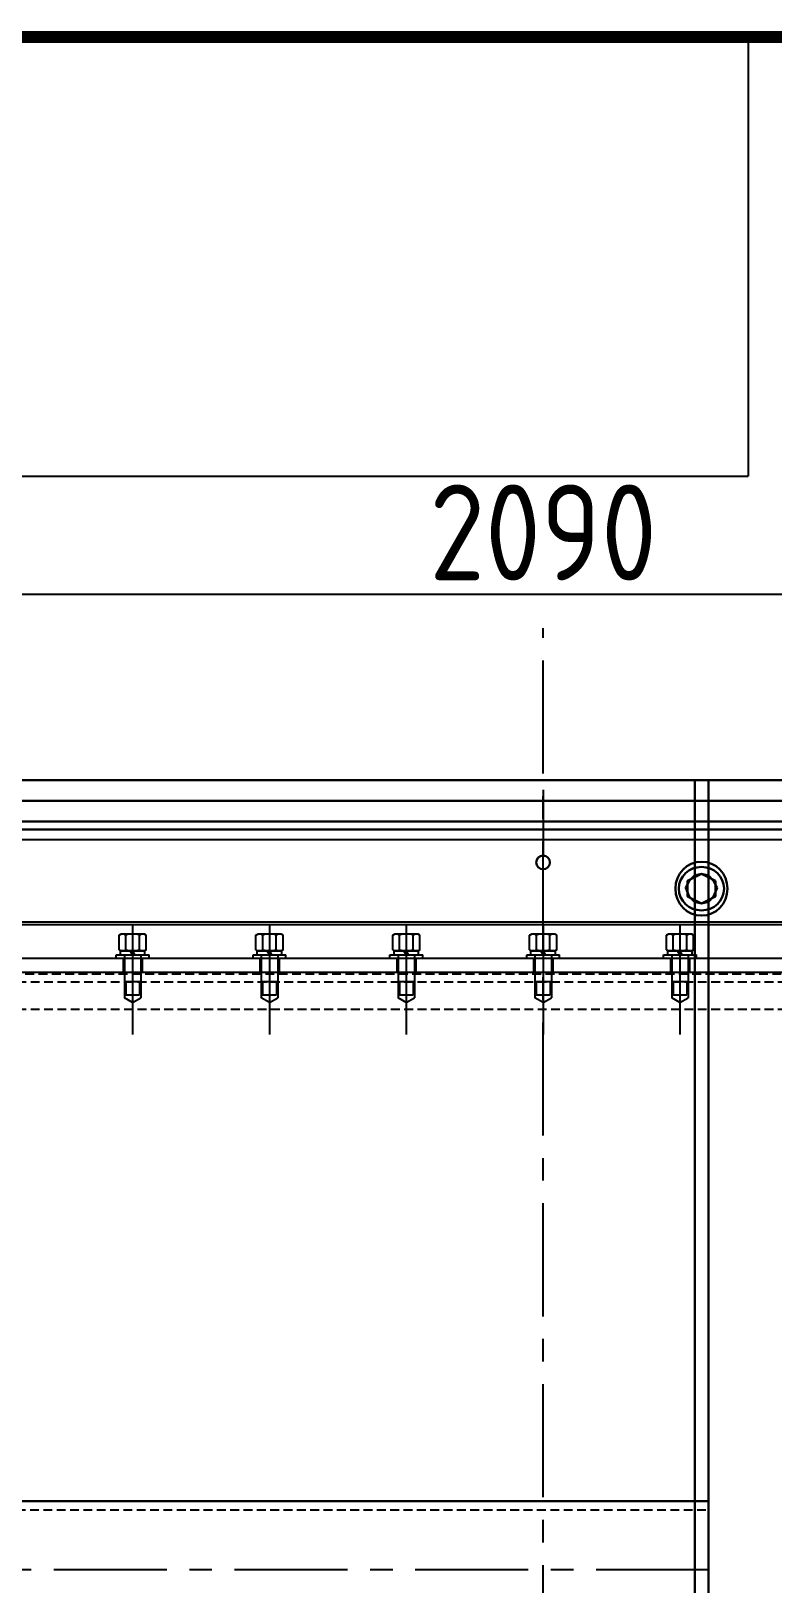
# Model space of a CAD drawing. Header units: millimetres. Extents: x 51831 to 122350, y -311274 to -161296.
# Drawn here: x 54119 to 54662, y -162672 to -161538 of the extents above; entities that cross this region are included whole.
import ezdxf

# ---------------------------------------------------------------- set-up
doc = ezdxf.new("R2010")
doc.units = ezdxf.units.MM
doc.header["$LTSCALE"] = 13
for name, pattern in [('CENTER', [50.8, 31.75, -6.35, 6.35, -6.35]), ('CENTER2', [1.125, 0.75, -0.125, 0.125, -0.125]), ('CENTERX2', [101.6, 63.5, -12.7, 12.7, -12.7]), ('DASHED', [0.75, 0.5, -0.25]), ('HIDDEN', [9.525, 6.35, -3.175])]:
    doc.linetypes.add(name, pattern=pattern)
for name, color, linetype in [('1', 4, 'Continuous'), ('2', 3, 'Continuous'), ('3中心线层', 1, 'CENTER'), ('4', 2, 'HIDDEN'), ('4虚线层', 6, 'DASHED'), ('粗实线', 4, 'Continuous')]:
    doc.layers.add(name, color=color, linetype=linetype)
doc.layers.add('标注、文本', color=3, linetype='Continuous', lineweight=25)
doc.styles.get("Standard").update_dxf_attribs({"font": 'gbenor.shx', "bigfont": 'gbcbig.shx'})
doc.dimstyles.new('1-15', dxfattribs={"dimscale": 20, "dimtxt": 3.5, "dimasz": 2, "dimexe": 1.5, "dimexo": 0.5, "dimgap": 0.5, "dimtad": 1, "dimtoh": 1, "dimdec": 1, "dimdsep": 46, "dimtxsty": 'Standard', "dimcen": 2.5, "dimclrd": 3, "dimclre": 3, "dimclrt": 3, "dimadec": 0, "dimazin": 2, "dimtfac": 1, "dimtdec": 1, "dimtmove": 0, "dimatfit": 2, "dimfxl": 1, "dimarcsym": 0})

# ---------------------------------------------------------------- blocks, each defined once
blk = doc.blocks.new('A$C3970166B')
at = {"layer": '标注、文本', "color": 4, "lineweight": 30}
for points in [[(20.32, 13.55), (18.63, 16.93), (16.09, 19.47), (12.7, 20.32), (9.31, 19.47), (6.77, 16.93), (5.08, 13.55), (6.77, 9.31), (9.31, 6.77), (12.7, 5.93), (16.09, 6.77), (18.63, 9.31)], [(19.47, 16.93), (12.7, 20.32), (5.93, 16.93), (5.93, 9.31), (12.7, 5.93), (19.47, 9.31)]]:
    blk.add_lwpolyline(points, close=True, dxfattribs=at)
for major_axis, ratio in [((0, 13.12), 0.967742), ((-11.01, 0), 0.961538)]:
    blk.add_ellipse((12.7, 13.12), major_axis=major_axis, ratio=ratio, start_param=0, end_param=6.283185, dxfattribs=at)
blk = doc.blocks.new('*D1083')
at = {"layer": 'Defpoints', "color": 0, "transparency": 16777216}
for p in [(55538.7, -161949), (53448.7, -162132.7), (55538.7, -162132.7)]:
    blk.add_point(p, dxfattribs=at)
at = {"layer": '标注、文本', "color": 3, "lineweight": -2, "transparency": 16777216}
for p, q in [((53448.7, -162122.7), (53448.7, -161919)), ((55538.7, -162122.7), (55538.7, -161919)), ((53488.7, -161949), (55498.7, -161949))]:
    blk.add_line(p, q, dxfattribs=at)
at = {"layer": '标注、文本', "color": 3, "transparency": 16777216}
for points in [[(53488.7, -161942.3), (53488.7, -161955.7), (53448.7, -161949)], [(55498.7, -161942.3), (55498.7, -161955.7), (55538.7, -161949)]]:
    blk.add_solid(points, dxfattribs=at)
at = {"layer": '标注、文本', "color": 3, "transparency": 16777216, "insert": (54493.7, -161904), "char_height": 70, "attachment_point": 5}
blk.add_mtext('2090', dxfattribs=at)

msp = doc.modelspace()

# ---------------------------------------------------------------- linework, layer by layer
at = {"layer": '1', "color": 1, "linetype": 'CENTERX2', "lineweight": -3, "ltscale": 0.1}
for p, q in [((54493.701, -164325.452), (54493.701, -161973.863)), ((53475.701, -162661.162), (54614.515, -162661.162))]:
    msp.add_line(p, q, dxfattribs=at)
at = {"layer": '1'}
for p, q in [((54183.776, -162198.001), (54185.105, -162197.234)), ((54183.776, -162208.666), (54183.776, -162198.001)), ((54202.296, -162197.234), (54185.105, -162197.234)), ((54188.738, -162208.666), (54188.738, -162198.001)), ((54198.663, -162208.666), (54198.663, -162198.001)), ((54203.626, -162198.001), (54202.296, -162197.234)), ((54203.626, -162208.666), (54203.626, -162198.001)), ((54283.776, -162198.001), (54285.105, -162197.234)), ((54283.776, -162208.666), (54283.776, -162198.001)), ((54302.296, -162197.234), (54285.105, -162197.234)), ((54288.738, -162208.666), (54288.738, -162198.001)), ((54298.663, -162208.666), (54298.663, -162198.001)), ((54303.626, -162198.001), (54302.296, -162197.234)), ((54303.626, -162208.666), (54303.626, -162198.001)), ((54383.776, -162198.001), (54385.105, -162197.234)), ((54383.776, -162208.666), (54383.776, -162198.001)), ((54402.296, -162197.234), (54385.105, -162197.234)), ((54388.738, -162208.666), (54388.738, -162198.001)), ((54398.663, -162208.666), (54398.663, -162198.001)), ((54403.626, -162198.001), (54402.296, -162197.234)), ((54403.626, -162208.666), (54403.626, -162198.001)), ((54483.776, -162198.001), (54485.105, -162197.234)), ((54483.776, -162208.666), (54483.776, -162198.001)), ((54502.296, -162197.234), (54485.105, -162197.234)), ((54488.738, -162208.666), (54488.738, -162198.001)), ((54498.663, -162208.666), (54498.663, -162198.001)), ((54503.626, -162198.001), (54502.296, -162197.234)), ((54503.626, -162208.666), (54503.626, -162198.001)), ((54583.776, -162198.001), (54585.105, -162197.234)), ((54583.776, -162208.666), (54583.776, -162198.001)), ((54602.296, -162197.234), (54585.105, -162197.234)), ((54588.738, -162208.666), (54588.738, -162198.001)), ((54598.663, -162208.666), (54598.663, -162198.001)), ((54603.626, -162198.001), (54602.296, -162197.234)), ((54603.626, -162208.666), (54603.626, -162198.001)), ((54181.701, -162214.934), (54181.701, -162212.434)), ((54181.701, -162212.434), (54205.701, -162212.434)), ((54181.701, -162214.934), (54205.701, -162214.934)), ((54183.776, -162208.666), (54185.105, -162209.434)), ((54184.701, -162212.434), (54184.701, -162209.434)), ((54184.701, -162209.434), (54202.701, -162209.434)), ((54184.701, -162212.434), (54202.701, -162212.434)), ((54202.296, -162209.434), (54185.105, -162209.434)), ((54187.701, -162212.652), (54187.701, -162238.152)), ((54193.701, -162212.434), (54192.001, -162209.434)), ((54195.401, -162212.434), (54193.701, -162209.434)), ((54199.701, -162212.652), (54199.701, -162238.152)), ((54203.626, -162208.666), (54202.296, -162209.434)), ((54202.701, -162212.434), (54202.701, -162209.434)), ((54205.701, -162214.934), (54205.701, -162212.434)), ((54281.701, -162214.934), (54281.701, -162212.434)), ((54281.701, -162212.434), (54305.701, -162212.434)), ((54281.701, -162214.934), (54305.701, -162214.934)), ((54283.776, -162208.666), (54285.105, -162209.434)), ((54284.701, -162212.434), (54284.701, -162209.434)), ((54284.701, -162209.434), (54302.701, -162209.434)), ((54284.701, -162212.434), (54302.701, -162212.434)), ((54302.296, -162209.434), (54285.105, -162209.434)), ((54287.701, -162212.652), (54287.701, -162238.152)), ((54293.701, -162212.434), (54292.001, -162209.434)), ((54295.401, -162212.434), (54293.701, -162209.434)), ((54299.701, -162212.652), (54299.701, -162238.152)), ((54303.626, -162208.666), (54302.296, -162209.434)), ((54302.701, -162212.434), (54302.701, -162209.434)), ((54305.701, -162214.934), (54305.701, -162212.434)), ((54381.701, -162214.934), (54381.701, -162212.434)), ((54381.701, -162212.434), (54405.701, -162212.434)), ((54381.701, -162214.934), (54405.701, -162214.934)), ((54383.776, -162208.666), (54385.105, -162209.434)), ((54384.701, -162212.434), (54384.701, -162209.434)), ((54384.701, -162209.434), (54402.701, -162209.434)), ((54384.701, -162212.434), (54402.701, -162212.434)), ((54402.296, -162209.434), (54385.105, -162209.434)), ((54387.701, -162212.652), (54387.701, -162238.152)), ((54393.701, -162212.434), (54392.001, -162209.434)), ((54395.401, -162212.434), (54393.701, -162209.434)), ((54399.701, -162212.652), (54399.701, -162238.152)), ((54403.626, -162208.666), (54402.296, -162209.434)), ((54402.701, -162212.434), (54402.701, -162209.434)), ((54405.701, -162214.934), (54405.701, -162212.434)), ((54481.701, -162214.934), (54481.701, -162212.434)), ((54481.701, -162212.434), (54505.701, -162212.434)), ((54481.701, -162214.934), (54505.701, -162214.934)), ((54483.776, -162208.666), (54485.105, -162209.434)), ((54484.701, -162212.434), (54484.701, -162209.434)), ((54484.701, -162209.434), (54502.701, -162209.434)), ((54484.701, -162212.434), (54502.701, -162212.434)), ((54502.296, -162209.434), (54485.105, -162209.434)), ((54487.701, -162212.652), (54487.701, -162238.152)), ((54493.701, -162212.434), (54492.001, -162209.434)), ((54495.401, -162212.434), (54493.701, -162209.434)), ((54499.701, -162212.652), (54499.701, -162238.152)), ((54503.626, -162208.666), (54502.296, -162209.434)), ((54502.701, -162212.434), (54502.701, -162209.434)), ((54505.701, -162214.934), (54505.701, -162212.434)), ((54581.701, -162214.934), (54581.701, -162212.434)), ((54581.701, -162212.434), (54605.701, -162212.434)), ((54581.701, -162214.934), (54605.701, -162214.934)), ((54583.776, -162208.666), (54585.105, -162209.434)), ((54584.701, -162212.434), (54584.701, -162209.434)), ((54584.701, -162209.434), (54602.701, -162209.434)), ((54584.701, -162212.434), (54602.701, -162212.434)), ((54602.296, -162209.434), (54585.105, -162209.434)), ((54587.701, -162212.652), (54587.701, -162238.152)), ((54593.701, -162212.434), (54592.001, -162209.434)), ((54595.401, -162212.434), (54593.701, -162209.434)), ((54599.701, -162212.652), (54599.701, -162238.152)), ((54603.626, -162208.666), (54602.296, -162209.434)), ((54602.701, -162212.434), (54602.701, -162209.434)), ((54605.701, -162214.934), (54605.701, -162212.434)), ((54199.701, -162232.152), (54187.701, -162232.152)), ((54187.701, -162238.152), (54187.701, -162243.687)), ((54199.701, -162238.152), (54199.701, -162243.687)), ((54299.701, -162232.152), (54287.701, -162232.152)), ((54287.701, -162238.152), (54287.701, -162243.687)), ((54299.701, -162238.152), (54299.701, -162243.687)), ((54399.701, -162232.152), (54387.701, -162232.152)), ((54387.701, -162238.152), (54387.701, -162243.687)), ((54399.701, -162238.152), (54399.701, -162243.687)), ((54499.701, -162232.152), (54487.701, -162232.152)), ((54487.701, -162238.152), (54487.701, -162243.687)), ((54499.701, -162238.152), (54499.701, -162243.687)), ((54599.701, -162232.152), (54587.701, -162232.152)), ((54587.701, -162238.152), (54587.701, -162243.687)), ((54599.701, -162238.152), (54599.701, -162243.687))]:
    msp.add_line(p, q, dxfattribs=at)
at = {"layer": '1', "const_width": 8.634}
msp.add_lwpolyline([(52472.729, -168350.488), (61945.049, -168350.488), (61945.049, -161542.258), (52472.729, -161542.258), (52472.729, -168350.488)], dxfattribs=at)
at = {"layer": '1'}
for centre, radius, start, end in [((54186.311, -162201.802), 4.569, 57.914436, 123.704561), ((54193.701, -162215.234), 18, 73.996597, 106.003403), ((54201.09, -162201.802), 4.569, 56.295439, 122.085564), ((54286.311, -162201.802), 4.569, 57.914436, 123.704561), ((54293.701, -162215.234), 18, 73.996597, 106.003403), ((54301.09, -162201.802), 4.569, 56.295439, 122.085564), ((54386.311, -162201.802), 4.569, 57.914436, 123.704561), ((54393.701, -162215.234), 18, 73.996597, 106.003403), ((54401.09, -162201.802), 4.569, 56.295439, 122.085564), ((54486.311, -162201.802), 4.569, 57.914436, 123.704561), ((54493.701, -162215.234), 18, 73.996597, 106.003403), ((54501.09, -162201.802), 4.569, 56.295439, 122.085564), ((54586.311, -162201.802), 4.569, 57.914436, 123.704561), ((54593.701, -162215.234), 18, 73.996597, 106.003403), ((54601.09, -162201.802), 4.569, 56.295439, 122.085564), ((54186.311, -162204.865), 4.569, 236.295439, 302.558752), ((54193.701, -162191.434), 18, 253.996597, 286.003403), ((54201.09, -162204.865), 4.569, 237.914436, 303.704561), ((54286.311, -162204.865), 4.569, 236.295439, 302.558752), ((54293.701, -162191.434), 18, 253.996597, 286.003403), ((54301.09, -162204.865), 4.569, 237.914436, 303.704561), ((54386.311, -162204.865), 4.569, 236.295439, 302.558752), ((54393.701, -162191.434), 18, 253.996597, 286.003403), ((54401.09, -162204.865), 4.569, 237.914436, 303.704561), ((54486.311, -162204.865), 4.569, 236.295439, 302.558752), ((54493.701, -162191.434), 18, 253.996597, 286.003403), ((54501.09, -162204.865), 4.569, 237.914436, 303.704561), ((54586.311, -162204.865), 4.569, 236.295439, 302.558752), ((54593.701, -162191.434), 18, 253.996597, 286.003403), ((54601.09, -162204.865), 4.569, 237.914436, 303.704561)]:
    msp.add_arc(centre, radius, start, end, dxfattribs=at)
at = {"layer": '2'}
for p, q in [((54643.469, -161542.258), (54643.469, -161862.936)), ((52472.729, -161862.936), (54643.469, -161862.936)), ((54188.601, -162232.152), (54188.601, -162241.687)), ((54198.801, -162232.152), (54198.801, -162241.687)), ((54288.601, -162232.152), (54288.601, -162241.687)), ((54298.801, -162232.152), (54298.801, -162241.687)), ((54388.601, -162232.152), (54388.601, -162241.687)), ((54398.801, -162232.152), (54398.801, -162241.687)), ((54488.601, -162232.152), (54488.601, -162241.687)), ((54498.801, -162232.152), (54498.801, -162241.687)), ((54588.601, -162232.152), (54588.601, -162241.687)), ((54598.801, -162232.152), (54598.801, -162241.687))]:
    msp.add_line(p, q, dxfattribs=at)
at = {"layer": '3中心线层', "linetype": 'CENTER2', "lineweight": -3, "ltscale": 10}
msp.add_line((54493.701, -162092.02), (54493.701, -162139.816), dxfattribs=at)
at = {"layer": '4'}
for p, q in [((54193.701, -162189.652), (54193.701, -162270.452)), ((54293.701, -162189.652), (54293.701, -162270.452)), ((54393.701, -162189.652), (54393.701, -162270.452)), ((54493.701, -162189.652), (54493.701, -162270.452)), ((54593.701, -162189.652), (54593.701, -162270.452))]:
    msp.add_line(p, q, dxfattribs=at)
at = {"layer": '4虚线层'}
for p, q in [((53549.701, -162226.152), (55437.701, -162226.152)), ((53553.701, -162232.152), (55439.701, -162232.152)), ((53553.701, -162252.152), (55439.701, -162252.152)), ((53494.701, -162617.662), (54614.515, -162617.662))]:
    msp.add_line(p, q, dxfattribs=at)
at = {"layer": '标注、文本'}
for p, q in [((55482.701, -162128.428), (53504.701, -162128.428)), ((55492.701, -162188.428), (53494.701, -162188.428)), ((55492.701, -162190.428), (53494.701, -162190.428)), ((53500.701, -162214.934), (55486.701, -162214.934)), ((54186.701, -162214.934), (54186.701, -162224.934)), ((54200.701, -162214.934), (54200.701, -162224.934)), ((54286.701, -162214.934), (54286.701, -162224.934)), ((54300.701, -162214.934), (54300.701, -162224.934)), ((54386.701, -162214.934), (54386.701, -162224.934)), ((54400.701, -162214.934), (54400.701, -162224.934)), ((54486.701, -162214.934), (54486.701, -162224.934)), ((54500.701, -162214.934), (54500.701, -162224.934)), ((54586.701, -162214.934), (54586.701, -162224.934)), ((54600.701, -162214.934), (54600.701, -162224.934)), ((53500.701, -162224.934), (55486.701, -162224.934)), ((54188.601, -162241.687), (54198.801, -162241.687)), ((54288.601, -162241.687), (54298.801, -162241.687)), ((54388.601, -162241.687), (54398.801, -162241.687)), ((54488.601, -162241.687), (54498.801, -162241.687)), ((54588.601, -162241.687), (54598.801, -162241.687)), ((54193.701, -162247.152), (54187.701, -162243.687)), ((54193.701, -162247.152), (54187.701, -162243.687)), ((54193.701, -162247.152), (54187.701, -162243.687)), ((54193.701, -162247.152), (54187.701, -162243.687)), ((54193.701, -162247.152), (54187.701, -162243.687)), ((54193.701, -162247.152), (54187.701, -162243.687)), ((54193.701, -162247.152), (54187.701, -162243.687)), ((54193.701, -162247.152), (54187.701, -162243.687)), ((54193.701, -162247.152), (54199.701, -162243.687)), ((54193.701, -162247.152), (54199.701, -162243.687)), ((54193.701, -162247.152), (54199.701, -162243.687)), ((54193.701, -162247.152), (54199.701, -162243.687)), ((54193.701, -162247.152), (54199.701, -162243.687)), ((54193.701, -162247.152), (54199.701, -162243.687)), ((54193.701, -162247.152), (54199.701, -162243.687)), ((54193.701, -162247.152), (54199.701, -162243.687)), ((54193.701, -162247.152), (54193.701, -162247.152)), ((54293.701, -162247.152), (54287.701, -162243.687)), ((54293.701, -162247.152), (54287.701, -162243.687)), ((54293.701, -162247.152), (54287.701, -162243.687)), ((54293.701, -162247.152), (54287.701, -162243.687)), ((54293.701, -162247.152), (54287.701, -162243.687)), ((54293.701, -162247.152), (54287.701, -162243.687)), ((54293.701, -162247.152), (54287.701, -162243.687)), ((54293.701, -162247.152), (54287.701, -162243.687)), ((54293.701, -162247.152), (54299.701, -162243.687)), ((54293.701, -162247.152), (54299.701, -162243.687)), ((54293.701, -162247.152), (54299.701, -162243.687)), ((54293.701, -162247.152), (54299.701, -162243.687)), ((54293.701, -162247.152), (54299.701, -162243.687)), ((54293.701, -162247.152), (54299.701, -162243.687)), ((54293.701, -162247.152), (54299.701, -162243.687)), ((54293.701, -162247.152), (54299.701, -162243.687)), ((54293.701, -162247.152), (54293.701, -162247.152)), ((54393.701, -162247.152), (54387.701, -162243.687)), ((54393.701, -162247.152), (54387.701, -162243.687)), ((54393.701, -162247.152), (54387.701, -162243.687)), ((54393.701, -162247.152), (54387.701, -162243.687)), ((54393.701, -162247.152), (54387.701, -162243.687)), ((54393.701, -162247.152), (54387.701, -162243.687)), ((54393.701, -162247.152), (54387.701, -162243.687)), ((54393.701, -162247.152), (54387.701, -162243.687)), ((54393.701, -162247.152), (54399.701, -162243.687)), ((54393.701, -162247.152), (54399.701, -162243.687)), ((54393.701, -162247.152), (54399.701, -162243.687)), ((54393.701, -162247.152), (54399.701, -162243.687)), ((54393.701, -162247.152), (54399.701, -162243.687)), ((54393.701, -162247.152), (54399.701, -162243.687)), ((54393.701, -162247.152), (54399.701, -162243.687)), ((54393.701, -162247.152), (54399.701, -162243.687)), ((54393.701, -162247.152), (54393.701, -162247.152)), ((54493.701, -162247.152), (54487.701, -162243.687)), ((54493.701, -162247.152), (54487.701, -162243.687)), ((54493.701, -162247.152), (54487.701, -162243.687)), ((54493.701, -162247.152), (54487.701, -162243.687)), ((54493.701, -162247.152), (54487.701, -162243.687)), ((54493.701, -162247.152), (54487.701, -162243.687)), ((54493.701, -162247.152), (54487.701, -162243.687)), ((54493.701, -162247.152), (54487.701, -162243.687)), ((54493.701, -162247.152), (54499.701, -162243.687)), ((54493.701, -162247.152), (54499.701, -162243.687)), ((54493.701, -162247.152), (54499.701, -162243.687)), ((54493.701, -162247.152), (54499.701, -162243.687)), ((54493.701, -162247.152), (54499.701, -162243.687)), ((54493.701, -162247.152), (54499.701, -162243.687)), ((54493.701, -162247.152), (54499.701, -162243.687)), ((54493.701, -162247.152), (54499.701, -162243.687)), ((54493.701, -162247.152), (54493.701, -162247.152)), ((54593.701, -162247.152), (54587.701, -162243.687)), ((54593.701, -162247.152), (54587.701, -162243.687)), ((54593.701, -162247.152), (54587.701, -162243.687)), ((54593.701, -162247.152), (54587.701, -162243.687)), ((54593.701, -162247.152), (54587.701, -162243.687)), ((54593.701, -162247.152), (54587.701, -162243.687)), ((54593.701, -162247.152), (54587.701, -162243.687)), ((54593.701, -162247.152), (54587.701, -162243.687)), ((54593.701, -162247.152), (54599.701, -162243.687)), ((54593.701, -162247.152), (54599.701, -162243.687)), ((54593.701, -162247.152), (54599.701, -162243.687)), ((54593.701, -162247.152), (54599.701, -162243.687)), ((54593.701, -162247.152), (54599.701, -162243.687)), ((54593.701, -162247.152), (54599.701, -162243.687)), ((54593.701, -162247.152), (54599.701, -162243.687)), ((54593.701, -162247.152), (54599.701, -162243.687)), ((54593.701, -162247.152), (54593.701, -162247.152))]:
    msp.add_line(p, q, dxfattribs=at)
at = {"layer": '标注、文本', "color": 4, "lineweight": 30}
msp.add_line((53494.701, -162611.162), (54614.515, -162611.162), dxfattribs=at)
for points in [[(54620.827, -162163.438), (54618.287, -162158.358), (54614.477, -162154.548), (54609.397, -162153.278), (54604.317, -162154.548), (54600.507, -162158.358), (54597.967, -162163.438), (54600.507, -162169.788), (54604.317, -162173.598), (54609.397, -162174.868), (54614.477, -162173.598), (54618.287, -162169.788)], [(54619.557, -162158.358), (54609.397, -162153.278), (54599.237, -162158.358), (54599.237, -162169.788), (54609.397, -162174.868), (54619.557, -162169.788)]]:
    msp.add_lwpolyline(points, close=True, dxfattribs=at)
for major_axis, ratio in [((0, 19.685), 0.967742), ((-16.51, 0), 0.961538)]:
    msp.add_ellipse((54609.397, -162164.073), major_axis=major_axis, ratio=ratio, start_param=0, end_param=6.283185, dxfattribs=at)
at = {"layer": '粗实线', "lineweight": 30}
for p, q in [((55498.701, -162084.934), (53488.701, -162084.934)), ((54604.515, -162084.934), (54604.515, -164126.902)), ((54614.515, -162084.934), (54614.515, -164126.902)), ((55498.701, -162099.934), (53488.701, -162099.934)), ((55498.701, -162114.934), (53488.701, -162114.934)), ((55498.701, -162120.934), (53488.701, -162120.934))]:
    msp.add_line(p, q, dxfattribs=at)
msp.add_circle((54493.701, -162144.913), 5, dxfattribs=at)

# ---------------------------------------------------------------- block references
at = {"layer": '标注、文本', "xscale": 1.5, "yscale": 1.5, "zscale": 1.5}
msp.add_blockref('A$C3970166B', (54590.347, -162183.758), dxfattribs=at)

# ---------------------------------------------------------------- dimensions: what is measured, and where the dimension line sits
at = {"layer": '标注、文本'}
dim = msp.add_linear_dim(base=(55538.701, -161948.997), p1=(53448.701, -162132.669), p2=(55538.701, -162132.669), dimstyle='1-15', dxfattribs=at)
dim.commit()
dim.dimension.update_dxf_attribs({"geometry": '*D1083', "text_midpoint": (54493.701, -161903.997)})

doc.saveas('drawing.dxf')
